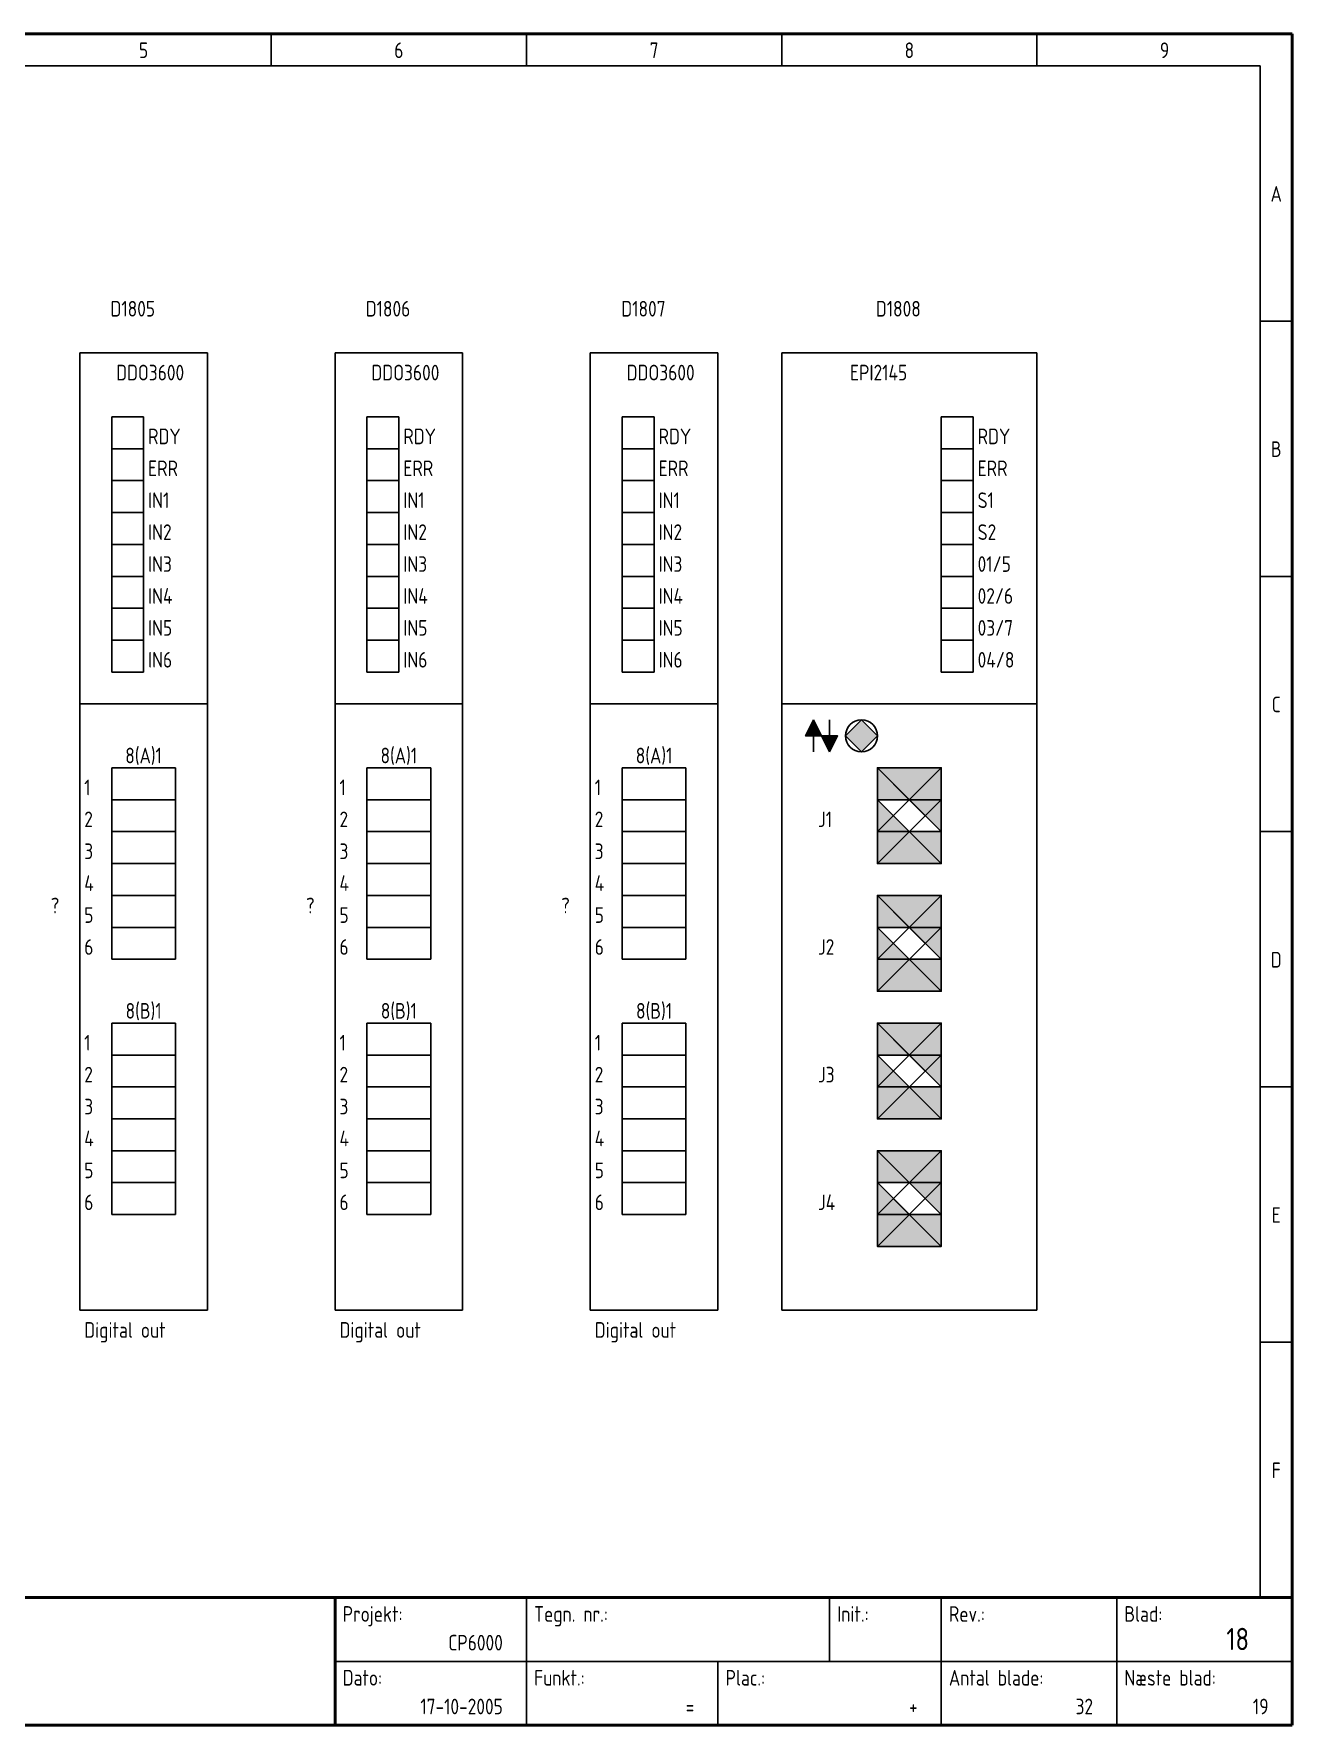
# Model space of a CAD drawing. Header units: millimetres. Extents: x 10 to 410, y 10 to 275.
# Drawn here: x 212.8 to 410, y 10 to 275 of the extents above; entities that cross this region are included whole.
import ezdxf
from ezdxf.enums import TextEntityAlignment as Align

# ---------------------------------------------------------------- set-up
doc = ezdxf.new("R2010")
doc.units = ezdxf.units.MM
doc.linetypes.add('Caddy_Solid', pattern=[0])
doc.styles.add('Caddy_Vectorfont1p', font='isocp___.ttf', dxfattribs={"width": 0.9})

# ---------------------------------------------------------------- blocks, each defined once
blk = doc.blocks.new('Blk1')
at = {"linetype": 'Caddy_Solid', "lineweight": 50}
for p, q in [((10, 275), (410, 275)), ((410, 275), (410, 10)), ((10, 30), (410, 30)), ((260, 30), (260, 10)), ((410, 10), (10, 10))]:
    blk.add_line(p, q, dxfattribs=at)
at = {"linetype": 'Caddy_Solid', "lineweight": 25}
for p, q in [((250, 270), (250, 275)), ((290, 270), (290, 275)), ((330, 270), (330, 275)), ((370, 270), (370, 275)), ((15, 270), (405, 270)), ((405, 270), (405, 30)), ((410, 230), (405, 230)), ((410, 190), (405, 190)), ((410, 150), (405, 150)), ((405, 110), (410, 110)), ((405, 70), (410, 70)), ((290, 30), (290, 10)), ((337.5, 20), (337.5, 30)), ((355, 20), (355, 30)), ((382.5, 20), (382.5, 30)), ((405, 30), (410, 30)), ((260, 20), (410, 20)), ((320, 20), (320, 10)), ((355, 10), (355, 20)), ((382.5, 10), (382.5, 20))]:
    blk.add_line(p, q, dxfattribs=at)
at = {"lineweight": 25, "style": 'Caddy_Vectorfont1p', "width": 0.9}
for s, p in [('5', (230, 271.2)), ('6', (270, 271.2)), ('7', (310, 271.2)), ('8', (350, 271.2)), ('9', (390, 271.2)), ('A', (407.5, 248.7)), ('B', (407.5, 208.7)), ('C', (407.5, 168.7)), ('D', (407.5, 128.7)), ('E', (407.5, 88.7)), ('F', (407.5, 48.7))]:
    blk.add_text(s, height=2.45, dxfattribs=at).set_placement(p, align=Align.CENTER)
for s, p in [('Projekt:', (261.2, 26.2)), ('Tegn. nr.:', (291.2, 26.2)), ('Init.:', (338.7, 26.2)), ('Rev.:', (356.2, 26.2)), ('Blad:', (383.7, 26.2)), ('Dato:', (261.2, 16.2)), ('Funkt.:', (291.2, 16.2)), ('Plac.:', (321.2, 16.2)), ('Antal blade:', (356.2, 16.2)), ('Næste blad:', (383.7, 16.2))]:
    blk.add_text(s, height=2.45, dxfattribs=at).set_placement(p)
for s, p in [('CP6000', (286.3, 21.7)), ('17-10-2005', (286.3, 11.7)), ('+', (351.3, 11.7)), ('32', (378.8, 11.7)), ('19', (406.3, 11.7)), ('=', (316.3, 11.7))]:
    blk.add_text(s, height=2.45, dxfattribs=at).set_placement(p, align=Align.RIGHT)
at = {"lineweight": 35, "style": 'Caddy_Vectorfont1p', "width": 0.9}
blk.add_text('18', height=3.5, dxfattribs=at).set_placement((403.25, 21.75), align=Align.RIGHT)
blk = doc.blocks.new('Blk47')
at = {"linetype": 'Caddy_Solid', "lineweight": 25}
for p, q in [((230, 215), (225, 215)), ((225, 215), (225, 210)), ((230, 210), (230, 215)), ((225, 210), (230, 210))]:
    blk.add_line(p, q, dxfattribs=at)
blk = doc.blocks.new('Blk48')
at = {"linetype": 'Caddy_Solid', "lineweight": 25}
for p, q in [((230, 210), (225, 210)), ((225, 210), (225, 205)), ((230, 205), (230, 210)), ((225, 205), (230, 205))]:
    blk.add_line(p, q, dxfattribs=at)
blk = doc.blocks.new('Blk49')
at = {"linetype": 'Caddy_Solid', "lineweight": 25}
for p, q in [((230, 205), (225, 205)), ((225, 205), (225, 200)), ((230, 200), (230, 205)), ((225, 200), (230, 200))]:
    blk.add_line(p, q, dxfattribs=at)
blk = doc.blocks.new('Blk50')
at = {"linetype": 'Caddy_Solid', "lineweight": 25}
for p, q in [((230, 200), (225, 200)), ((225, 200), (225, 195)), ((230, 195), (230, 200)), ((225, 195), (230, 195))]:
    blk.add_line(p, q, dxfattribs=at)
blk = doc.blocks.new('Blk51')
at = {"linetype": 'Caddy_Solid', "lineweight": 25}
for p, q in [((230, 195), (225, 195)), ((225, 195), (225, 190)), ((230, 190), (230, 195)), ((225, 190), (230, 190))]:
    blk.add_line(p, q, dxfattribs=at)
blk = doc.blocks.new('Blk52')
at = {"linetype": 'Caddy_Solid', "lineweight": 25}
for p, q in [((230, 190), (225, 190)), ((225, 190), (225, 185)), ((230, 185), (230, 190)), ((225, 185), (230, 185))]:
    blk.add_line(p, q, dxfattribs=at)
blk = doc.blocks.new('Blk53')
at = {"linetype": 'Caddy_Solid', "lineweight": 25}
for p, q in [((230, 185), (225, 185)), ((225, 185), (225, 180)), ((230, 180), (230, 185)), ((225, 180), (230, 180))]:
    blk.add_line(p, q, dxfattribs=at)
blk = doc.blocks.new('Blk54')
at = {"linetype": 'Caddy_Solid', "lineweight": 25}
for p, q in [((230, 180), (225, 180)), ((225, 180), (225, 175)), ((230, 175), (230, 180)), ((225, 175), (230, 175))]:
    blk.add_line(p, q, dxfattribs=at)
blk = doc.blocks.new('Blk55')
at = {"linetype": 'Caddy_Solid', "lineweight": 25}
for p, q in [((240, 225), (220, 225)), ((220, 225), (220, 75)), ((240, 75), (240, 225)), ((220, 75), (240, 75))]:
    blk.add_line(p, q, dxfattribs=at)
blk = doc.blocks.new('Blk56')
at = {"linetype": 'Caddy_Solid', "lineweight": 25}
for p, q in [((235, 160), (225, 160)), ((225, 160), (225, 155)), ((235, 155), (235, 160)), ((225, 155), (235, 155))]:
    blk.add_line(p, q, dxfattribs=at)
blk = doc.blocks.new('Blk57')
at = {"linetype": 'Caddy_Solid', "lineweight": 25}
for p, q in [((235, 155), (225, 155)), ((225, 155), (225, 150)), ((235, 150), (235, 155)), ((225, 150), (235, 150))]:
    blk.add_line(p, q, dxfattribs=at)
blk = doc.blocks.new('Blk58')
at = {"linetype": 'Caddy_Solid', "lineweight": 25}
for p, q in [((235, 150), (225, 150)), ((225, 150), (225, 145)), ((235, 145), (235, 150)), ((225, 145), (235, 145))]:
    blk.add_line(p, q, dxfattribs=at)
blk = doc.blocks.new('Blk59')
at = {"linetype": 'Caddy_Solid', "lineweight": 25}
for p, q in [((235, 145), (225, 145)), ((225, 145), (225, 140)), ((235, 140), (235, 145)), ((225, 140), (235, 140))]:
    blk.add_line(p, q, dxfattribs=at)
blk = doc.blocks.new('Blk60')
at = {"linetype": 'Caddy_Solid', "lineweight": 25}
for p, q in [((235, 140), (225, 140)), ((225, 140), (225, 135)), ((235, 135), (235, 140)), ((225, 135), (235, 135))]:
    blk.add_line(p, q, dxfattribs=at)
blk = doc.blocks.new('Blk61')
at = {"linetype": 'Caddy_Solid', "lineweight": 25}
for p, q in [((235, 135), (225, 135)), ((225, 135), (225, 130)), ((235, 130), (235, 135)), ((225, 130), (235, 130))]:
    blk.add_line(p, q, dxfattribs=at)
blk = doc.blocks.new('Blk62')
at = {"linetype": 'Caddy_Solid', "lineweight": 25}
for p, q in [((235, 120), (225, 120)), ((225, 120), (225, 115)), ((235, 115), (235, 120)), ((225, 115), (235, 115))]:
    blk.add_line(p, q, dxfattribs=at)
blk = doc.blocks.new('Blk63')
at = {"linetype": 'Caddy_Solid', "lineweight": 25}
for p, q in [((235, 115), (225, 115)), ((225, 115), (225, 110)), ((235, 110), (235, 115)), ((225, 110), (235, 110))]:
    blk.add_line(p, q, dxfattribs=at)
blk = doc.blocks.new('Blk64')
at = {"linetype": 'Caddy_Solid', "lineweight": 25}
for p, q in [((235, 110), (225, 110)), ((225, 110), (225, 105)), ((235, 105), (235, 110)), ((225, 105), (235, 105))]:
    blk.add_line(p, q, dxfattribs=at)
blk = doc.blocks.new('Blk65')
at = {"linetype": 'Caddy_Solid', "lineweight": 25}
for p, q in [((235, 105), (225, 105)), ((225, 105), (225, 100)), ((235, 100), (235, 105)), ((225, 100), (235, 100))]:
    blk.add_line(p, q, dxfattribs=at)
blk = doc.blocks.new('Blk66')
at = {"linetype": 'Caddy_Solid', "lineweight": 25}
for p, q in [((235, 100), (225, 100)), ((225, 100), (225, 95)), ((235, 95), (235, 100)), ((225, 95), (235, 95))]:
    blk.add_line(p, q, dxfattribs=at)
blk = doc.blocks.new('Blk67')
at = {"linetype": 'Caddy_Solid', "lineweight": 25}
for p, q in [((235, 95), (225, 95)), ((225, 95), (225, 90)), ((235, 90), (235, 95)), ((225, 90), (235, 90))]:
    blk.add_line(p, q, dxfattribs=at)
blk = doc.blocks.new('Blk46')
at = {"linetype": 'Caddy_Solid', "lineweight": 25}
blk.add_line((220, 170), (240, 170), dxfattribs=at)
for name in ['Blk55', 'Blk47', 'Blk48', 'Blk49', 'Blk50', 'Blk51', 'Blk52', 'Blk53', 'Blk54', 'Blk56', 'Blk57', 'Blk58', 'Blk59', 'Blk60', 'Blk61', 'Blk62', 'Blk63', 'Blk64', 'Blk65', 'Blk66', 'Blk67']:
    blk.add_blockref(name, (0, 0, 1))
at = {"lineweight": 25, "style": 'Caddy_Vectorfont1p', "width": 0.9}
for s, p in [('DDO3600', (225.7, 220.7)), ('RDY', (230.7, 210.7)), ('ERR', (230.7, 205.7)), ('IN1', (230.7, 200.7)), ('IN2', (230.7, 195.7)), ('IN3', (230.7, 190.7)), ('IN4', (230.7, 185.7)), ('IN5', (230.7, 180.7)), ('IN6', (230.7, 175.7)), ('1', (220.7, 155.7)), ('2', (220.7, 150.7)), ('3', (220.7, 145.7)), ('4', (220.7, 140.7)), ('5', (220.7, 135.7)), ('6', (220.7, 130.7)), ('1', (220.7, 115.7)), ('2', (220.7, 110.7)), ('3', (220.7, 105.7)), ('4', (220.7, 100.7)), ('5', (220.7, 95.7)), ('6', (220.7, 90.7))]:
    blk.add_text(s, height=2.45, dxfattribs=at).set_placement(p)
for s, p in [('8(A)1', (230, 160.7)), ('8(B)1', (230, 120.7))]:
    blk.add_text(s, height=2.45, dxfattribs=at).set_placement(p, align=Align.CENTER)
for tag, p in [('$TAG160010', (231.8, 230.7)), ('$TAG160030', (210.27, 147.05)), ('$TAG160030', (210.27, 147.05)), ('$TAG175100', (216.8, 147.2)), ('$TAG175110', (216.8, 143.7)), ('$TAG175120', (216.8, 140.7)), ('$TAG160500', (216.8, 137.2))]:
    blk.add_attdef(tag, text='', height=2.45, dxfattribs=at).set_placement(p, align=Align.RIGHT)
at = {"lineweight": 25, "style": 'Caddy_Vectorfont1p', "width": 0.9, "flags": 1}
for tag, p in [('$TAG140020', (216.8, 157.7)), ('$TAG140050', (216.8, 154.2)), ('$TAG160040', (206.93, 138.07))]:
    blk.add_attdef(tag, text='', height=2.45, dxfattribs=at).set_placement(p, align=Align.RIGHT)
blk = doc.blocks.new('Blk69')
at = {"linetype": 'Caddy_Solid', "lineweight": 25}
for p, q in [((270, 215), (265, 215)), ((265, 215), (265, 210)), ((270, 210), (270, 215)), ((265, 210), (270, 210))]:
    blk.add_line(p, q, dxfattribs=at)
blk = doc.blocks.new('Blk70')
at = {"linetype": 'Caddy_Solid', "lineweight": 25}
for p, q in [((270, 210), (265, 210)), ((265, 210), (265, 205)), ((270, 205), (270, 210)), ((265, 205), (270, 205))]:
    blk.add_line(p, q, dxfattribs=at)
blk = doc.blocks.new('Blk71')
at = {"linetype": 'Caddy_Solid', "lineweight": 25}
for p, q in [((270, 205), (265, 205)), ((265, 205), (265, 200)), ((270, 200), (270, 205)), ((265, 200), (270, 200))]:
    blk.add_line(p, q, dxfattribs=at)
blk = doc.blocks.new('Blk72')
at = {"linetype": 'Caddy_Solid', "lineweight": 25}
for p, q in [((270, 200), (265, 200)), ((265, 200), (265, 195)), ((270, 195), (270, 200)), ((265, 195), (270, 195))]:
    blk.add_line(p, q, dxfattribs=at)
blk = doc.blocks.new('Blk73')
at = {"linetype": 'Caddy_Solid', "lineweight": 25}
for p, q in [((270, 195), (265, 195)), ((265, 195), (265, 190)), ((270, 190), (270, 195)), ((265, 190), (270, 190))]:
    blk.add_line(p, q, dxfattribs=at)
blk = doc.blocks.new('Blk74')
at = {"linetype": 'Caddy_Solid', "lineweight": 25}
for p, q in [((270, 190), (265, 190)), ((265, 190), (265, 185)), ((270, 185), (270, 190)), ((265, 185), (270, 185))]:
    blk.add_line(p, q, dxfattribs=at)
blk = doc.blocks.new('Blk75')
at = {"linetype": 'Caddy_Solid', "lineweight": 25}
for p, q in [((270, 185), (265, 185)), ((265, 185), (265, 180)), ((270, 180), (270, 185)), ((265, 180), (270, 180))]:
    blk.add_line(p, q, dxfattribs=at)
blk = doc.blocks.new('Blk76')
at = {"linetype": 'Caddy_Solid', "lineweight": 25}
for p, q in [((270, 180), (265, 180)), ((265, 180), (265, 175)), ((270, 175), (270, 180)), ((265, 175), (270, 175))]:
    blk.add_line(p, q, dxfattribs=at)
blk = doc.blocks.new('Blk77')
at = {"linetype": 'Caddy_Solid', "lineweight": 25}
for p, q in [((280, 225), (260, 225)), ((260, 225), (260, 75)), ((280, 75), (280, 225)), ((260, 75), (280, 75))]:
    blk.add_line(p, q, dxfattribs=at)
blk = doc.blocks.new('Blk78')
at = {"linetype": 'Caddy_Solid', "lineweight": 25}
for p, q in [((275, 160), (265, 160)), ((265, 160), (265, 155)), ((275, 155), (275, 160)), ((265, 155), (275, 155))]:
    blk.add_line(p, q, dxfattribs=at)
blk = doc.blocks.new('Blk79')
at = {"linetype": 'Caddy_Solid', "lineweight": 25}
for p, q in [((275, 155), (265, 155)), ((265, 155), (265, 150)), ((275, 150), (275, 155)), ((265, 150), (275, 150))]:
    blk.add_line(p, q, dxfattribs=at)
blk = doc.blocks.new('Blk80')
at = {"linetype": 'Caddy_Solid', "lineweight": 25}
for p, q in [((275, 150), (265, 150)), ((265, 150), (265, 145)), ((275, 145), (275, 150)), ((265, 145), (275, 145))]:
    blk.add_line(p, q, dxfattribs=at)
blk = doc.blocks.new('Blk81')
at = {"linetype": 'Caddy_Solid', "lineweight": 25}
for p, q in [((275, 145), (265, 145)), ((265, 145), (265, 140)), ((275, 140), (275, 145)), ((265, 140), (275, 140))]:
    blk.add_line(p, q, dxfattribs=at)
blk = doc.blocks.new('Blk82')
at = {"linetype": 'Caddy_Solid', "lineweight": 25}
for p, q in [((275, 140), (265, 140)), ((265, 140), (265, 135)), ((275, 135), (275, 140)), ((265, 135), (275, 135))]:
    blk.add_line(p, q, dxfattribs=at)
blk = doc.blocks.new('Blk83')
at = {"linetype": 'Caddy_Solid', "lineweight": 25}
for p, q in [((275, 135), (265, 135)), ((265, 135), (265, 130)), ((275, 130), (275, 135)), ((265, 130), (275, 130))]:
    blk.add_line(p, q, dxfattribs=at)
blk = doc.blocks.new('Blk84')
at = {"linetype": 'Caddy_Solid', "lineweight": 25}
for p, q in [((275, 120), (265, 120)), ((265, 120), (265, 115)), ((275, 115), (275, 120)), ((265, 115), (275, 115))]:
    blk.add_line(p, q, dxfattribs=at)
blk = doc.blocks.new('Blk85')
at = {"linetype": 'Caddy_Solid', "lineweight": 25}
for p, q in [((275, 115), (265, 115)), ((265, 115), (265, 110)), ((275, 110), (275, 115)), ((265, 110), (275, 110))]:
    blk.add_line(p, q, dxfattribs=at)
blk = doc.blocks.new('Blk86')
at = {"linetype": 'Caddy_Solid', "lineweight": 25}
for p, q in [((275, 110), (265, 110)), ((265, 110), (265, 105)), ((275, 105), (275, 110)), ((265, 105), (275, 105))]:
    blk.add_line(p, q, dxfattribs=at)
blk = doc.blocks.new('Blk87')
at = {"linetype": 'Caddy_Solid', "lineweight": 25}
for p, q in [((275, 105), (265, 105)), ((265, 105), (265, 100)), ((275, 100), (275, 105)), ((265, 100), (275, 100))]:
    blk.add_line(p, q, dxfattribs=at)
blk = doc.blocks.new('Blk88')
at = {"linetype": 'Caddy_Solid', "lineweight": 25}
for p, q in [((275, 100), (265, 100)), ((265, 100), (265, 95)), ((275, 95), (275, 100)), ((265, 95), (275, 95))]:
    blk.add_line(p, q, dxfattribs=at)
blk = doc.blocks.new('Blk89')
at = {"linetype": 'Caddy_Solid', "lineweight": 25}
for p, q in [((275, 95), (265, 95)), ((265, 95), (265, 90)), ((275, 90), (275, 95)), ((265, 90), (275, 90))]:
    blk.add_line(p, q, dxfattribs=at)
blk = doc.blocks.new('Blk68')
at = {"linetype": 'Caddy_Solid', "lineweight": 25}
blk.add_line((260, 170), (280, 170), dxfattribs=at)
for name in ['Blk77', 'Blk69', 'Blk70', 'Blk71', 'Blk72', 'Blk73', 'Blk74', 'Blk75', 'Blk76', 'Blk78', 'Blk79', 'Blk80', 'Blk81', 'Blk82', 'Blk83', 'Blk84', 'Blk85', 'Blk86', 'Blk87', 'Blk88', 'Blk89']:
    blk.add_blockref(name, (0, 0, 1))
at = {"lineweight": 25, "style": 'Caddy_Vectorfont1p', "width": 0.9}
for s, p in [('DDO3600', (265.7, 220.7)), ('RDY', (270.7, 210.7)), ('ERR', (270.7, 205.7)), ('IN1', (270.7, 200.7)), ('IN2', (270.7, 195.7)), ('IN3', (270.7, 190.7)), ('IN4', (270.7, 185.7)), ('IN5', (270.7, 180.7)), ('IN6', (270.7, 175.7)), ('1', (260.7, 155.7)), ('2', (260.7, 150.7)), ('3', (260.7, 145.7)), ('4', (260.7, 140.7)), ('5', (260.7, 135.7)), ('6', (260.7, 130.7)), ('1', (260.7, 115.7)), ('2', (260.7, 110.7)), ('3', (260.7, 105.7)), ('4', (260.7, 100.7)), ('5', (260.7, 95.7)), ('6', (260.7, 90.7))]:
    blk.add_text(s, height=2.45, dxfattribs=at).set_placement(p)
for s, p in [('8(A)1', (270, 160.7)), ('8(B)1', (270, 120.7))]:
    blk.add_text(s, height=2.45, dxfattribs=at).set_placement(p, align=Align.CENTER)
for tag, p in [('$TAG160010', (271.8, 230.7)), ('$TAG160030', (250.27, 147.05)), ('$TAG160030', (250.27, 147.05)), ('$TAG175100', (256.8, 147.2)), ('$TAG175110', (256.8, 143.7)), ('$TAG175120', (256.8, 140.7)), ('$TAG160500', (256.8, 137.2))]:
    blk.add_attdef(tag, text='', height=2.45, dxfattribs=at).set_placement(p, align=Align.RIGHT)
at = {"lineweight": 25, "style": 'Caddy_Vectorfont1p', "width": 0.9, "flags": 1}
for tag, p in [('$TAG140020', (256.8, 157.7)), ('$TAG140050', (256.8, 154.2)), ('$TAG160040', (246.93, 138.07))]:
    blk.add_attdef(tag, text='', height=2.45, dxfattribs=at).set_placement(p, align=Align.RIGHT)
blk = doc.blocks.new('Blk91')
at = {"linetype": 'Caddy_Solid', "lineweight": 25}
for p, q in [((370, 225), (330, 225)), ((330, 225), (330, 75)), ((370, 75), (370, 225)), ((330, 75), (370, 75))]:
    blk.add_line(p, q, dxfattribs=at)
blk = doc.blocks.new('Blk92')
at = {"linetype": 'Caddy_Solid', "lineweight": 25}
for p, q in [((360, 215), (355, 215)), ((355, 215), (355, 210)), ((360, 210), (360, 215)), ((355, 210), (360, 210))]:
    blk.add_line(p, q, dxfattribs=at)
blk = doc.blocks.new('Blk93')
at = {"linetype": 'Caddy_Solid', "lineweight": 25}
for p, q in [((360, 210), (355, 210)), ((355, 210), (355, 205)), ((360, 205), (360, 210)), ((355, 205), (360, 205))]:
    blk.add_line(p, q, dxfattribs=at)
blk = doc.blocks.new('Blk94')
at = {"linetype": 'Caddy_Solid', "lineweight": 25}
for p, q in [((360, 205), (355, 205)), ((355, 205), (355, 200)), ((360, 200), (360, 205)), ((355, 200), (360, 200))]:
    blk.add_line(p, q, dxfattribs=at)
blk = doc.blocks.new('Blk95')
at = {"linetype": 'Caddy_Solid', "lineweight": 25}
for p, q in [((360, 200), (355, 200)), ((355, 200), (355, 195)), ((360, 195), (360, 200)), ((355, 195), (360, 195))]:
    blk.add_line(p, q, dxfattribs=at)
blk = doc.blocks.new('Blk96')
at = {"linetype": 'Caddy_Solid', "lineweight": 25}
for p, q in [((360, 195), (355, 195)), ((355, 195), (355, 190)), ((360, 190), (360, 195)), ((355, 190), (360, 190))]:
    blk.add_line(p, q, dxfattribs=at)
blk = doc.blocks.new('Blk97')
at = {"linetype": 'Caddy_Solid', "lineweight": 25}
for p, q in [((360, 190), (355, 190)), ((355, 190), (355, 185)), ((360, 185), (360, 190)), ((355, 185), (360, 185))]:
    blk.add_line(p, q, dxfattribs=at)
blk = doc.blocks.new('Blk98')
at = {"linetype": 'Caddy_Solid', "lineweight": 25}
for p, q in [((360, 185), (355, 185)), ((355, 185), (355, 180)), ((360, 180), (360, 185)), ((355, 180), (360, 180))]:
    blk.add_line(p, q, dxfattribs=at)
blk = doc.blocks.new('Blk99')
at = {"linetype": 'Caddy_Solid', "lineweight": 25}
for p, q in [((360, 180), (355, 180)), ((355, 180), (355, 175)), ((360, 175), (360, 180)), ((355, 175), (360, 175))]:
    blk.add_line(p, q, dxfattribs=at)
blk = doc.blocks.new('Blk100')
at = {"linetype": 'Caddy_Solid', "lineweight": 25}
for p, q in [((345, 160), (355, 160)), ((345, 150), (345, 160)), ((355, 160), (355, 150)), ((355, 150), (345, 150))]:
    blk.add_line(p, q, dxfattribs=at)
blk = doc.blocks.new('Blk101')
at = {"linetype": 'Caddy_Solid', "lineweight": 25}
for p, q in [((345, 155), (355, 155)), ((345, 145), (345, 155)), ((355, 155), (355, 145)), ((355, 145), (345, 145))]:
    blk.add_line(p, q, dxfattribs=at)
blk = doc.blocks.new('Blk102')
at = {"linetype": 'Caddy_Solid', "lineweight": 25}
for p, q in [((345, 140), (355, 140)), ((345, 130), (345, 140)), ((355, 140), (355, 130)), ((355, 130), (345, 130))]:
    blk.add_line(p, q, dxfattribs=at)
blk = doc.blocks.new('Blk103')
at = {"linetype": 'Caddy_Solid', "lineweight": 25}
for p, q in [((345, 135), (355, 135)), ((345, 125), (345, 135)), ((355, 135), (355, 125)), ((355, 125), (345, 125))]:
    blk.add_line(p, q, dxfattribs=at)
blk = doc.blocks.new('Blk104')
at = {"linetype": 'Caddy_Solid', "lineweight": 25}
for p, q in [((345, 120), (355, 120)), ((345, 110), (345, 120)), ((355, 120), (355, 110)), ((355, 110), (345, 110))]:
    blk.add_line(p, q, dxfattribs=at)
blk = doc.blocks.new('Blk105')
at = {"linetype": 'Caddy_Solid', "lineweight": 25}
for p, q in [((345, 115), (355, 115)), ((345, 105), (345, 115)), ((355, 115), (355, 105)), ((355, 105), (345, 105))]:
    blk.add_line(p, q, dxfattribs=at)
blk = doc.blocks.new('Blk106')
at = {"linetype": 'Caddy_Solid', "lineweight": 25}
for p, q in [((345, 100), (355, 100)), ((345, 90), (345, 100)), ((355, 100), (355, 90)), ((355, 90), (345, 90))]:
    blk.add_line(p, q, dxfattribs=at)
blk = doc.blocks.new('Blk107')
at = {"linetype": 'Caddy_Solid', "lineweight": 25}
for p, q in [((345, 95), (355, 95)), ((345, 85), (345, 95)), ((355, 95), (355, 85)), ((355, 85), (345, 85))]:
    blk.add_line(p, q, dxfattribs=at)
blk = doc.blocks.new('Blk90')
for points in [[(333.75, 165), (336.25, 165), (335, 167.5)], [(342.5, 162.5), (340, 165), (342.5, 167.5), (345, 165)], [(338.75, 165), (336.25, 165), (337.5, 162.5)], [(345, 150), (355, 160), (355, 150), (345, 160)], [(345, 150), (355, 150), (350, 155), (345, 160), (355, 160)], [(345, 145), (355, 155), (355, 145), (345, 155)], [(345, 145), (355, 145), (350, 150), (345, 155), (355, 155)], [(345, 130), (355, 140), (355, 130), (345, 140)], [(345, 130), (355, 130), (350, 135), (345, 140), (355, 140)], [(345, 125), (355, 135), (355, 125), (345, 135)], [(345, 125), (355, 125), (350, 130), (345, 135), (355, 135)], [(345, 110), (355, 120), (355, 110), (345, 120)], [(345, 110), (355, 110), (350, 115), (345, 120), (355, 120)], [(345, 105), (355, 115), (355, 105), (345, 115)], [(345, 105), (355, 105), (350, 110), (345, 115), (355, 115)], [(345, 90), (355, 100), (355, 90), (345, 100)], [(345, 90), (355, 90), (350, 95), (345, 100), (355, 100)], [(345, 85), (355, 95), (355, 85), (345, 95)], [(345, 85), (355, 85), (350, 90), (345, 95), (355, 95)]]:
    blk.add_hatch(color=256).paths.add_polyline_path(points)
at = {"linetype": 'Caddy_Solid', "lineweight": 25}
for p, q in [((330, 170), (370, 170)), ((335, 167.5), (333.75, 165)), ((335, 162.5), (335, 167.5)), ((336.25, 165), (335, 167.5)), ((337.5, 167.5), (337.5, 162.5)), ((333.75, 165), (336.25, 165)), ((338.75, 165), (336.25, 165)), ((336.25, 165), (337.5, 162.5)), ((337.5, 162.5), (338.75, 165))]:
    blk.add_line(p, q, dxfattribs=at)
for points in [[(335, 167.5), (336.25, 165), (333.75, 165)], [(345, 165), (342.5, 167.5), (340, 165), (342.5, 162.5)], [(337.5, 162.5), (336.25, 165), (338.75, 165)], [(345, 160), (355, 150), (355, 160), (345, 150)], [(355, 160), (345, 160), (350, 155), (355, 150), (345, 150)], [(345, 155), (355, 145), (355, 155), (345, 145)], [(355, 155), (345, 155), (350, 150), (355, 145), (345, 145)], [(345, 140), (355, 130), (355, 140), (345, 130)], [(355, 140), (345, 140), (350, 135), (355, 130), (345, 130)], [(345, 135), (355, 125), (355, 135), (345, 125)], [(355, 135), (345, 135), (350, 130), (355, 125), (345, 125)], [(345, 120), (355, 110), (355, 120), (345, 110)], [(355, 120), (345, 120), (350, 115), (355, 110), (345, 110)], [(345, 115), (355, 105), (355, 115), (345, 105)], [(355, 115), (345, 115), (350, 110), (355, 105), (345, 105)], [(345, 100), (355, 90), (355, 100), (345, 90)], [(355, 100), (345, 100), (350, 95), (355, 90), (345, 90)], [(345, 95), (355, 85), (355, 95), (345, 85)], [(355, 95), (345, 95), (350, 90), (355, 85), (345, 85)]]:
    blk.add_lwpolyline(points, close=True, dxfattribs=at)
blk.add_circle((342.5, 165), 2.5, dxfattribs=at)
for name in ['Blk91', 'Blk92', 'Blk93', 'Blk94', 'Blk95', 'Blk96', 'Blk97', 'Blk98', 'Blk99', 'Blk100', 'Blk101', 'Blk102', 'Blk103', 'Blk104', 'Blk105', 'Blk106', 'Blk107']:
    blk.add_blockref(name, (0, 0, 1))
at = {"lineweight": 25, "style": 'Caddy_Vectorfont1p', "width": 0.9}
for s, p in [('EPI2145', (340.7, 220.7)), ('RDY', (360.7, 210.7)), ('ERR', (360.7, 205.7)), ('S1', (360.7, 200.7)), ('S2', (360.7, 195.7)), ('01/5', (360.7, 190.7)), ('02/6', (360.7, 185.7)), ('03/7', (360.7, 180.7)), ('04/8', (360.7, 175.7)), ('J1', (335.7, 150.7)), ('J2', (335.7, 130.7)), ('J3', (335.7, 110.7)), ('J4', (335.7, 90.7))]:
    blk.add_text(s, height=2.45, dxfattribs=at).set_placement(p)
for tag, p in [('$TAG160010', (351.8, 230.7)), ('$TAG160030', (326.8, 147.2))]:
    blk.add_attdef(tag, text='', height=2.45, dxfattribs=at).set_placement(p, align=Align.RIGHT)
at = {"lineweight": 25, "style": 'Caddy_Vectorfont1p', "width": 0.9, "flags": 1}
for tag, p in [('$TAG140020', (326.8, 157.7)), ('$TAG140050', (326.8, 154.2)), ('$TAG160040', (326.8, 143.7))]:
    blk.add_attdef(tag, text='', height=2.45, dxfattribs=at).set_placement(p, align=Align.RIGHT)
blk = doc.blocks.new('Blk109')
at = {"linetype": 'Caddy_Solid', "lineweight": 25}
for p, q in [((310, 215), (305, 215)), ((305, 215), (305, 210)), ((310, 210), (310, 215)), ((305, 210), (310, 210))]:
    blk.add_line(p, q, dxfattribs=at)
blk = doc.blocks.new('Blk110')
at = {"linetype": 'Caddy_Solid', "lineweight": 25}
for p, q in [((310, 210), (305, 210)), ((305, 210), (305, 205)), ((310, 205), (310, 210)), ((305, 205), (310, 205))]:
    blk.add_line(p, q, dxfattribs=at)
blk = doc.blocks.new('Blk111')
at = {"linetype": 'Caddy_Solid', "lineweight": 25}
for p, q in [((310, 205), (305, 205)), ((305, 205), (305, 200)), ((310, 200), (310, 205)), ((305, 200), (310, 200))]:
    blk.add_line(p, q, dxfattribs=at)
blk = doc.blocks.new('Blk112')
at = {"linetype": 'Caddy_Solid', "lineweight": 25}
for p, q in [((310, 200), (305, 200)), ((305, 200), (305, 195)), ((310, 195), (310, 200)), ((305, 195), (310, 195))]:
    blk.add_line(p, q, dxfattribs=at)
blk = doc.blocks.new('Blk113')
at = {"linetype": 'Caddy_Solid', "lineweight": 25}
for p, q in [((310, 195), (305, 195)), ((305, 195), (305, 190)), ((310, 190), (310, 195)), ((305, 190), (310, 190))]:
    blk.add_line(p, q, dxfattribs=at)
blk = doc.blocks.new('Blk114')
at = {"linetype": 'Caddy_Solid', "lineweight": 25}
for p, q in [((310, 190), (305, 190)), ((305, 190), (305, 185)), ((310, 185), (310, 190)), ((305, 185), (310, 185))]:
    blk.add_line(p, q, dxfattribs=at)
blk = doc.blocks.new('Blk115')
at = {"linetype": 'Caddy_Solid', "lineweight": 25}
for p, q in [((310, 185), (305, 185)), ((305, 185), (305, 180)), ((310, 180), (310, 185)), ((305, 180), (310, 180))]:
    blk.add_line(p, q, dxfattribs=at)
blk = doc.blocks.new('Blk116')
at = {"linetype": 'Caddy_Solid', "lineweight": 25}
for p, q in [((310, 180), (305, 180)), ((305, 180), (305, 175)), ((310, 175), (310, 180)), ((305, 175), (310, 175))]:
    blk.add_line(p, q, dxfattribs=at)
blk = doc.blocks.new('Blk117')
at = {"linetype": 'Caddy_Solid', "lineweight": 25}
for p, q in [((320, 225), (300, 225)), ((300, 225), (300, 75)), ((320, 75), (320, 225)), ((300, 75), (320, 75))]:
    blk.add_line(p, q, dxfattribs=at)
blk = doc.blocks.new('Blk118')
at = {"linetype": 'Caddy_Solid', "lineweight": 25}
for p, q in [((315, 160), (305, 160)), ((305, 160), (305, 155)), ((315, 155), (315, 160)), ((305, 155), (315, 155))]:
    blk.add_line(p, q, dxfattribs=at)
blk = doc.blocks.new('Blk119')
at = {"linetype": 'Caddy_Solid', "lineweight": 25}
for p, q in [((315, 155), (305, 155)), ((305, 155), (305, 150)), ((315, 150), (315, 155)), ((305, 150), (315, 150))]:
    blk.add_line(p, q, dxfattribs=at)
blk = doc.blocks.new('Blk120')
at = {"linetype": 'Caddy_Solid', "lineweight": 25}
for p, q in [((315, 150), (305, 150)), ((305, 150), (305, 145)), ((315, 145), (315, 150)), ((305, 145), (315, 145))]:
    blk.add_line(p, q, dxfattribs=at)
blk = doc.blocks.new('Blk121')
at = {"linetype": 'Caddy_Solid', "lineweight": 25}
for p, q in [((315, 145), (305, 145)), ((305, 145), (305, 140)), ((315, 140), (315, 145)), ((305, 140), (315, 140))]:
    blk.add_line(p, q, dxfattribs=at)
blk = doc.blocks.new('Blk122')
at = {"linetype": 'Caddy_Solid', "lineweight": 25}
for p, q in [((315, 140), (305, 140)), ((305, 140), (305, 135)), ((315, 135), (315, 140)), ((305, 135), (315, 135))]:
    blk.add_line(p, q, dxfattribs=at)
blk = doc.blocks.new('Blk123')
at = {"linetype": 'Caddy_Solid', "lineweight": 25}
for p, q in [((315, 135), (305, 135)), ((305, 135), (305, 130)), ((315, 130), (315, 135)), ((305, 130), (315, 130))]:
    blk.add_line(p, q, dxfattribs=at)
blk = doc.blocks.new('Blk124')
at = {"linetype": 'Caddy_Solid', "lineweight": 25}
for p, q in [((315, 120), (305, 120)), ((305, 120), (305, 115)), ((315, 115), (315, 120)), ((305, 115), (315, 115))]:
    blk.add_line(p, q, dxfattribs=at)
blk = doc.blocks.new('Blk125')
at = {"linetype": 'Caddy_Solid', "lineweight": 25}
for p, q in [((315, 115), (305, 115)), ((305, 115), (305, 110)), ((315, 110), (315, 115)), ((305, 110), (315, 110))]:
    blk.add_line(p, q, dxfattribs=at)
blk = doc.blocks.new('Blk126')
at = {"linetype": 'Caddy_Solid', "lineweight": 25}
for p, q in [((315, 110), (305, 110)), ((305, 110), (305, 105)), ((315, 105), (315, 110)), ((305, 105), (315, 105))]:
    blk.add_line(p, q, dxfattribs=at)
blk = doc.blocks.new('Blk127')
at = {"linetype": 'Caddy_Solid', "lineweight": 25}
for p, q in [((315, 105), (305, 105)), ((305, 105), (305, 100)), ((315, 100), (315, 105)), ((305, 100), (315, 100))]:
    blk.add_line(p, q, dxfattribs=at)
blk = doc.blocks.new('Blk128')
at = {"linetype": 'Caddy_Solid', "lineweight": 25}
for p, q in [((315, 100), (305, 100)), ((305, 100), (305, 95)), ((315, 95), (315, 100)), ((305, 95), (315, 95))]:
    blk.add_line(p, q, dxfattribs=at)
blk = doc.blocks.new('Blk129')
at = {"linetype": 'Caddy_Solid', "lineweight": 25}
for p, q in [((315, 95), (305, 95)), ((305, 95), (305, 90)), ((315, 90), (315, 95)), ((305, 90), (315, 90))]:
    blk.add_line(p, q, dxfattribs=at)
blk = doc.blocks.new('Blk108')
at = {"linetype": 'Caddy_Solid', "lineweight": 25}
blk.add_line((300, 170), (320, 170), dxfattribs=at)
for name in ['Blk117', 'Blk109', 'Blk110', 'Blk111', 'Blk112', 'Blk113', 'Blk114', 'Blk115', 'Blk116', 'Blk118', 'Blk119', 'Blk120', 'Blk121', 'Blk122', 'Blk123', 'Blk124', 'Blk125', 'Blk126', 'Blk127', 'Blk128', 'Blk129']:
    blk.add_blockref(name, (0, 0, 1))
at = {"lineweight": 25, "style": 'Caddy_Vectorfont1p', "width": 0.9}
for s, p in [('DDO3600', (305.7, 220.7)), ('RDY', (310.7, 210.7)), ('ERR', (310.7, 205.7)), ('IN1', (310.7, 200.7)), ('IN2', (310.7, 195.7)), ('IN3', (310.7, 190.7)), ('IN4', (310.7, 185.7)), ('IN5', (310.7, 180.7)), ('IN6', (310.7, 175.7)), ('1', (300.7, 155.7)), ('2', (300.7, 150.7)), ('3', (300.7, 145.7)), ('4', (300.7, 140.7)), ('5', (300.7, 135.7)), ('6', (300.7, 130.7)), ('1', (300.7, 115.7)), ('2', (300.7, 110.7)), ('3', (300.7, 105.7)), ('4', (300.7, 100.7)), ('5', (300.7, 95.7)), ('6', (300.7, 90.7))]:
    blk.add_text(s, height=2.45, dxfattribs=at).set_placement(p)
for s, p in [('8(A)1', (310, 160.7)), ('8(B)1', (310, 120.7))]:
    blk.add_text(s, height=2.45, dxfattribs=at).set_placement(p, align=Align.CENTER)
for tag, p in [('$TAG160010', (311.8, 230.7)), ('$TAG160030', (290.27, 147.05)), ('$TAG160030', (290.27, 147.05)), ('$TAG175100', (296.8, 147.2)), ('$TAG175110', (296.8, 143.7)), ('$TAG175120', (296.8, 140.7)), ('$TAG160500', (296.8, 137.2))]:
    blk.add_attdef(tag, text='', height=2.45, dxfattribs=at).set_placement(p, align=Align.RIGHT)
at = {"lineweight": 25, "style": 'Caddy_Vectorfont1p', "width": 0.9, "flags": 1}
for tag, p in [('$TAG140020', (296.8, 157.7)), ('$TAG140050', (296.8, 154.2)), ('$TAG160040', (286.93, 138.07))]:
    blk.add_attdef(tag, text='', height=2.45, dxfattribs=at).set_placement(p, align=Align.RIGHT)

msp = doc.modelspace()

# ---------------------------------------------------------------- block references
msp.add_blockref('Blk1', (0, 0, 1))
ref = msp.add_blockref('Blk46', (0, 0, 1))
ref.add_attrib('$TAG160010', 'D1805', dxfattribs={"lineweight": 25, "height": 2.45, "style": 'Caddy_Vectorfont1p', "width": 0.9}).set_placement((231.8, 230.7), align=Align.RIGHT)
ref.add_attrib('$TAG160500', '?', dxfattribs={"lineweight": 25, "height": 2.45, "style": 'Caddy_Vectorfont1p', "width": 0.9}).set_placement((216.8, 137.2), align=Align.RIGHT)
ref = msp.add_blockref('Blk68', (0, 0, 1))
ref.add_attrib('$TAG160010', 'D1806', dxfattribs={"lineweight": 25, "height": 2.45, "style": 'Caddy_Vectorfont1p', "width": 0.9}).set_placement((271.8, 230.7), align=Align.RIGHT)
ref.add_attrib('$TAG160500', '?', dxfattribs={"lineweight": 25, "height": 2.45, "style": 'Caddy_Vectorfont1p', "width": 0.9}).set_placement((256.8, 137.2), align=Align.RIGHT)
ref = msp.add_blockref('Blk108', (0, 0, 1))
ref.add_attrib('$TAG160010', 'D1807', dxfattribs={"lineweight": 25, "height": 2.45, "style": 'Caddy_Vectorfont1p', "width": 0.9}).set_placement((311.8, 230.7), align=Align.RIGHT)
ref.add_attrib('$TAG160500', '?', dxfattribs={"lineweight": 25, "height": 2.45, "style": 'Caddy_Vectorfont1p', "width": 0.9}).set_placement((296.8, 137.2), align=Align.RIGHT)
ref = msp.add_blockref('Blk90', (0, 0, 1))
ref.add_attrib('$TAG160010', 'D1808', dxfattribs={"lineweight": 25, "height": 2.45, "style": 'Caddy_Vectorfont1p', "width": 0.9}).set_placement((351.8, 230.7), align=Align.RIGHT)

# ---------------------------------------------------------------- texts
at = {"lineweight": 25, "style": 'Caddy_Vectorfont1p', "width": 0.9}
for p in [(220.7, 70.7), (260.7, 70.7), (300.7, 70.7)]:
    msp.add_text('Digital out', height=2.45, dxfattribs=at).set_placement(p)

doc.saveas('drawing.dxf')
